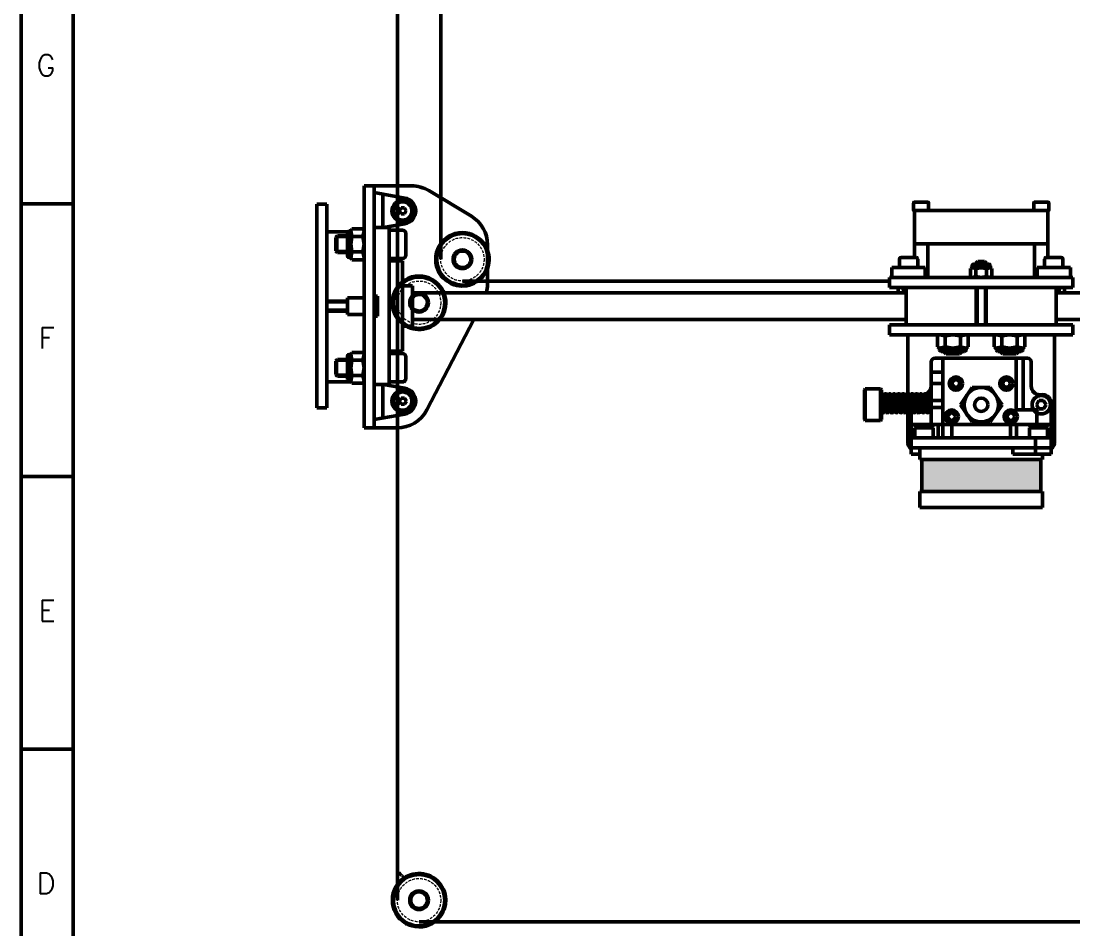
# Model space of a CAD drawing. Extents: x 23762 to 25598, y -7321 to -6014.
# Drawn here: x 23762 to 24267, y -6884 to -6449 of the extents above; entities that cross this region are included whole.
import ezdxf

# ---------------------------------------------------------------- set-up
doc = ezdxf.new("R2010")
doc.units = 0
doc.linetypes.add('DASHED', pattern=[19.05, 12.7, -6.35])
for name, color, linetype, lineweight in [('Cooler', 7, 'Continuous', 50), ('Extrusora', 4, 'Continuous', 50), ('Fixação e Transmissão', 5, 'Continuous', 50), ('Guias', 30, 'Continuous', 50), ('Linha tracejada', 254, 'DASHED', 15), ('Perfis e Cantoneiras', 2, 'Continuous', 50), ('Peças Usinadas', 120, 'Continuous', 50)]:
    doc.layers.add(name, color=color, linetype=linetype, lineweight=lineweight)
doc.layers.add('Cotas', color=90, linetype='Continuous')
doc.layers.add('Hachura', color=9, linetype='Continuous')
doc.styles.get("Standard").update_dxf_attribs({"font": 'romans.shx'})

msp = doc.modelspace()

# ---------------------------------------------------------------- hatches: boundary and pattern name
at = {"layer": 'Extrusora'}
h = msp.add_hatch(color=256, dxfattribs=at)
h.dxf.hatch_style = 1
h.paths.add_polyline_path([(24194.2, -6674.66), (24222.74, -6674.66), (24222.74, -6659.34), (24194.2, -6659.34), (24194.2, -6674.66)])
h = msp.add_hatch(color=256, dxfattribs=at)
h.dxf.hatch_style = 1
h.paths.add_polyline_path([(24222.74, -6674.66), (24251.28, -6674.66), (24251.28, -6659.34), (24222.74, -6659.34), (24222.74, -6674.66)])

# ---------------------------------------------------------------- linework, layer by layer
at = {"layer": 'Cooler'}
for p, q in [((24254.74, -6539.95), (24190.74, -6539.95)), ((24190.74, -6539.95), (24190.74, -6555.95)), ((24254.74, -6555.95), (24254.74, -6539.95)), ((24254.74, -6555.95), (24190.74, -6555.95))]:
    msp.add_line(p, q, dxfattribs=at)
at = {"layer": 'Extrusora'}
for p, q in [((24198.78, -6642.41), (24198.78, -6612.44)), ((24204.36, -6610.64), (24200.58, -6610.64)), ((24204.36, -6610.64), (24204.36, -6648.88)), ((24244.9, -6610.64), (24204.36, -6610.64)), ((24239.47, -6635.39), (24239.47, -6610.64)), ((24242.84, -6610.69), (24242.84, -6635.39)), ((24246.7, -6624.04), (24246.7, -6612.44)), ((24204.26, -6617.43), (24198.78, -6617.43)), ((24204.33, -6622.82), (24198.78, -6622.82)), ((24167.15, -6625.45), (24166.7, -6625.9)), ((24166.7, -6625.9), (24166.7, -6633.01)), ((24167.15, -6625.45), (24167.15, -6633.01)), ((24174.49, -6625.45), (24167.15, -6625.45)), ((24174.94, -6625.9), (24174.49, -6625.45)), ((24174.49, -6625.45), (24174.49, -6633.01)), ((24174.94, -6633.01), (24174.94, -6625.9)), ((24174.98, -6635.87), (24176, -6628.5)), ((24177.1, -6635.87), (24178.13, -6628.5)), ((24179.23, -6635.87), (24180.25, -6628.5)), ((24181.36, -6635.87), (24182.38, -6628.5)), ((24183.49, -6635.87), (24184.51, -6628.5)), ((24185.62, -6635.87), (24186.64, -6628.5)), ((24187.74, -6635.87), (24188.77, -6628.5)), ((24189.87, -6635.87), (24190.89, -6628.5)), ((24192, -6635.87), (24193.02, -6628.5)), ((24194.13, -6635.87), (24195.15, -6628.5)), ((24194.63, -6628.19), (24194.44, -6628.19)), ((24196.26, -6635.87), (24197.28, -6628.5)), ((24218.37, -6624.78), (24212.77, -6633.01)), ((24222.74, -6624.78), (24218.37, -6624.78)), ((24222.74, -6624.78), (24227.11, -6624.78)), ((24227.11, -6624.78), (24232.71, -6633.01)), ((24250.85, -6628.19), (24252.21, -6628.19)), ((24166.7, -6640.12), (24166.7, -6633.01)), ((24167.15, -6640.57), (24167.15, -6633.01)), ((24174.49, -6640.57), (24174.49, -6633.01)), ((24174.94, -6633.01), (24174.94, -6640.12)), ((24174.97, -6631.25), (24175.62, -6631.25)), ((24176.48, -6636.1), (24177.51, -6628.72)), ((24177.16, -6631.25), (24177.74, -6631.25)), ((24178.61, -6636.1), (24179.63, -6628.72)), ((24179.28, -6631.25), (24179.87, -6631.25)), ((24180.74, -6636.1), (24181.76, -6628.72)), ((24181.41, -6631.25), (24182, -6631.25)), ((24182.87, -6636.1), (24183.89, -6628.72)), ((24183.54, -6631.25), (24184.13, -6631.25)), ((24185, -6636.1), (24186.02, -6628.72)), ((24185.67, -6631.25), (24186.26, -6631.25)), ((24187.12, -6636.1), (24188.15, -6628.72)), ((24187.8, -6631.25), (24188.39, -6631.25)), ((24189.25, -6636.1), (24190.27, -6628.72)), ((24189.93, -6631.25), (24190.51, -6631.25)), ((24191.38, -6636.1), (24192.4, -6628.72)), ((24192.05, -6631.25), (24192.64, -6631.25)), ((24193.51, -6636.1), (24194.53, -6628.72)), ((24194.18, -6631.25), (24194.77, -6631.25)), ((24195.64, -6636.1), (24196.66, -6628.72)), ((24196.31, -6631.25), (24196.9, -6631.25)), ((24197.77, -6636.1), (24198.78, -6628.78)), ((24198.44, -6631.25), (24198.78, -6631.25)), ((24204.33, -6630.94), (24198.78, -6630.94)), ((24218.37, -6641.24), (24212.77, -6633.01)), ((24227.11, -6641.24), (24232.71, -6633.01)), ((24256.36, -6653.66), (24256.36, -6632.33)), ((24174.97, -6634.78), (24175.13, -6634.78)), ((24176.67, -6634.78), (24177.26, -6634.78)), ((24178.8, -6634.78), (24179.38, -6634.78)), ((24180.92, -6634.78), (24181.51, -6634.78)), ((24183.05, -6634.78), (24183.64, -6634.78)), ((24185.18, -6634.78), (24185.77, -6634.78)), ((24187.31, -6634.78), (24187.9, -6634.78)), ((24189.12, -6653.66), (24189.12, -6636.53)), ((24189.44, -6634.78), (24190.02, -6634.78)), ((24191.56, -6634.78), (24192.15, -6634.78)), ((24193.69, -6634.78), (24194.28, -6634.78)), ((24195.82, -6634.78), (24196.41, -6634.78)), ((24197.95, -6634.78), (24198.78, -6634.78)), ((24204.44, -6634.34), (24198.78, -6634.34)), ((24249.34, -6635.39), (24239.47, -6635.39)), ((24249.34, -6642.5), (24249.34, -6635.39)), ((24167.15, -6640.57), (24166.7, -6640.12)), ((24174.49, -6640.57), (24167.15, -6640.57)), ((24174.94, -6640.12), (24174.49, -6640.57)), ((24189.26, -6642.41), (24256.36, -6642.41)), ((24190.88, -6644.1), (24191.34, -6643.65)), ((24191.34, -6643.65), (24199.19, -6643.65)), ((24199.19, -6643.65), (24199.64, -6644.1)), ((24202.14, -6642.41), (24202.14, -6648.88)), ((24208.62, -6648.82), (24208.62, -6642.41)), ((24222.74, -6641.24), (24218.37, -6641.24)), ((24222.74, -6641.24), (24227.11, -6641.24)), ((24236.86, -6648.82), (24236.86, -6642.41)), ((24239.63, -6648.88), (24239.63, -6642.41)), ((24246.29, -6643.65), (24245.84, -6644.1)), ((24254.14, -6643.65), (24246.29, -6643.65)), ((24254.6, -6644.1), (24254.14, -6643.65)), ((24190.88, -6644.1), (24199.64, -6644.1)), ((24190.88, -6648.94), (24190.88, -6644.1)), ((24199.64, -6644.1), (24199.64, -6648.88)), ((24254.6, -6644.1), (24245.84, -6644.1)), ((24245.84, -6644.1), (24245.84, -6648.88)), ((24254.6, -6648.94), (24254.6, -6644.1)), ((24256.36, -6648.88), (24189.12, -6648.88)), ((24189.12, -6653.66), (24189.12, -6656.74)), ((24256.36, -6653.66), (24189.12, -6653.66)), ((24193.35, -6653.66), (24193.35, -6659.34)), ((24193.35, -6653.66), (24193.35, -6659.34)), ((24237.92, -6656.74), (24237.92, -6653.66)), ((24248.74, -6656.74), (24248.74, -6648.88)), ((24256.36, -6653.66), (24256.36, -6656.74)), ((24193.35, -6656.74), (24189.12, -6656.74)), ((24256.36, -6656.74), (24237.92, -6656.74)), ((24252.13, -6656.74), (24252.13, -6659.34)), ((24252.13, -6656.74), (24252.13, -6659.34)), ((24252.13, -6659.34), (24193.35, -6659.34)), ((24252.13, -6659.34), (24193.35, -6659.34)), ((24194.2, -6674.66), (24194.2, -6659.34)), ((24194.2, -6674.66), (24194.2, -6659.34)), ((24251.28, -6674.66), (24251.28, -6659.34)), ((24193.35, -6674.66), (24193.35, -6682.35)), ((24252.13, -6674.66), (24193.35, -6674.66)), ((24252.13, -6674.66), (24252.13, -6682.35)), ((24252.13, -6682.35), (24193.35, -6682.35))]:
    msp.add_line(p, q, dxfattribs=at)
for centre, radius in [((24210.63, -6622.86), 3.21), ((24210.63, -6622.86), 1.77), ((24234.85, -6622.86), 3.21), ((24234.85, -6622.86), 1.77), ((24222.74, -6633.01), 8.23), ((24222.74, -6633.01), 3.2), ((24208.58, -6638.72), 3.21), ((24208.58, -6638.72), 1.77), ((24236.9, -6638.72), 3.21), ((24236.9, -6638.72), 1.77)]:
    msp.add_circle(centre, radius, dxfattribs=at)
for centre, radius, start, end in [((24200.58, -6612.44), 1.8, 90, 180), ((24244.9, -6612.44), 1.8, 0, 90), ((24176.77, -6628.5), 0.771, 343.0912, 180.0597), ((24178.9, -6628.5), 0.771, 343.0912, 180.0597), ((24181.02, -6628.5), 0.771, 343.0912, 180.0597), ((24183.15, -6628.5), 0.771, 343.0912, 180.0597), ((24185.28, -6628.5), 0.771, 343.0912, 180.0597), ((24187.41, -6628.5), 0.771, 343.0912, 180.0597), ((24189.54, -6628.5), 0.771, 343.0912, 180.0597), ((24191.67, -6628.5), 0.771, 343.0912, 180.0597), ((24193.27, -6632.33), 4.15, 90, 102.0256), ((24193.79, -6628.5), 0.771, 343.0912, 180.0597), ((24194.63, -6624.04), 4.15, 270, 278.3978), ((24195.92, -6628.5), 0.771, 343.0912, 180.0597), ((24194.63, -6624.04), 4.15, 293.8842, 360), ((24198.05, -6628.5), 0.771, 18.8663, 180.0597), ((24250.85, -6624.04), 4.15, 180, 270), ((24252.21, -6632.33), 4.15, 0, 90), ((24193.27, -6632.33), 4.15, 126.0546, 138.6694), ((24193.94, -6633.01), 2.92, 113.7323, 128.5099), ((24193.94, -6633.01), 2.92, 70.6552, 82.184), ((24175.71, -6636.1), 0.771, 162.9117, 359.6783), ((24177.84, -6636.1), 0.771, 162.9117, 359.6783), ((24179.97, -6636.1), 0.771, 162.9117, 359.6783), ((24182.1, -6636.1), 0.771, 162.9117, 359.6783), ((24184.23, -6636.1), 0.771, 162.9117, 359.6783), ((24186.35, -6636.1), 0.771, 162.9117, 359.6783), ((24188.48, -6636.1), 0.771, 162.9117, 359.6783), ((24190.61, -6636.1), 0.771, 162.9117, 359.6783), ((24193.94, -6633.01), 2.92, 217.2958, 230.5024), ((24192.74, -6636.1), 0.771, 162.9117, 359.6783), ((24193.94, -6633.01), 2.92, 262.0554, 273.4429), ((24194.87, -6636.1), 0.771, 162.9117, 359.6783), ((24193.94, -6633.01), 2.92, 308.3237, 322.7042), ((24196.99, -6636.1), 0.771, 162.9117, 359.6783)]:
    msp.add_arc(centre, radius, start, end, dxfattribs=at)
at = {"layer": 'Fixação e Transmissão'}
for p, q in [((23944.52, -6538.62), (23943.67, -6540.09)), ((23944.52, -6541.55), (23943.67, -6540.09)), ((23946.21, -6538.62), (23947.05, -6540.09)), ((23946.21, -6541.55), (23947.05, -6540.09)), ((23914, -6552.09), (23913.2, -6552.89)), ((23913.2, -6552.89), (23913.2, -6559.29)), ((23918.8, -6552.09), (23914, -6552.09)), ((23918.8, -6550.49), (23918.8, -6561.69)), ((23920.4, -6549.69), (23919.6, -6549.69)), ((23920.4, -6549.69), (23920.97, -6548.7)), ((23920.4, -6549.69), (23920.4, -6562.49)), ((23920.4, -6549.69), (23920.97, -6552.4)), ((23920.97, -6552.4), (23920.4, -6556.09)), ((23926.23, -6548.7), (23920.97, -6548.7)), ((23926.23, -6552.4), (23920.97, -6552.4)), ((23926.8, -6549.69), (23926.23, -6548.7)), ((23926.8, -6549.69), (23926.23, -6552.4)), ((23926.23, -6552.4), (23926.8, -6556.09)), ((23926.8, -6549.69), (23926.8, -6562.49)), ((23931.6, -6623.29), (23931.6, -6548.09)), ((23938.8, -6548.09), (23931.6, -6548.09)), ((23938.8, -6623.29), (23938.8, -6548.09)), ((23945.2, -6549.29), (23938.8, -6549.29)), ((23946.8, -6561.29), (23946.8, -6550.89)), ((23920.97, -6559.79), (23920.4, -6556.09)), ((23926.23, -6559.79), (23926.8, -6556.09)), ((24190.74, -6555.95), (24190.74, -6562.35)), ((24190.74, -6555.95), (24197.14, -6555.95)), ((24197.14, -6555.95), (24197.14, -6571.95)), ((24248.34, -6555.95), (24248.34, -6571.95)), ((24254.74, -6555.95), (24248.34, -6555.95)), ((24254.74, -6555.95), (24254.74, -6562.35)), ((23914, -6560.09), (23913.2, -6559.29)), ((23918.8, -6560.09), (23914, -6560.09)), ((23920.4, -6562.49), (23919.6, -6562.49)), ((23920.4, -6562.49), (23920.97, -6559.79)), ((23920.4, -6562.49), (23920.97, -6563.48)), ((23926.23, -6559.79), (23920.97, -6559.79)), ((23926.8, -6562.49), (23926.23, -6559.79)), ((23926.8, -6562.49), (23926.23, -6563.48)), ((23938.8, -6562.89), (23945.2, -6562.89)), ((24184.34, -6562.35), (24191.54, -6562.35)), ((24261.14, -6562.35), (24253.94, -6562.35)), ((23926.23, -6563.48), (23920.97, -6563.48)), ((23945.2, -6564.09), (23938.8, -6564.09)), ((23945.2, -6607.29), (23945.2, -6564.09)), ((24183.54, -6567.15), (24192.34, -6567.15)), ((24218.34, -6567.31), (24217.66, -6567.7)), ((24217.66, -6571.55), (24217.66, -6567.7)), ((24218.34, -6567.31), (24218.34, -6566.35)), ((24218.34, -6567.31), (24227.14, -6567.31)), ((24218.34, -6567.31), (24220.2, -6567.7)), ((24219.14, -6565.55), (24226.34, -6565.55)), ((24220.2, -6567.7), (24222.74, -6567.31)), ((24220.2, -6571.55), (24220.2, -6567.7)), ((24221.14, -6564.4), (24220.34, -6565.2)), ((24220.34, -6565.2), (24220.34, -6565.55)), ((24224.34, -6564.4), (24221.14, -6564.4)), ((24225.28, -6567.7), (24222.74, -6567.31)), ((24224.34, -6564.4), (24225.14, -6565.2)), ((24225.14, -6565.2), (24225.14, -6565.55)), ((24227.14, -6567.31), (24225.28, -6567.7)), ((24225.28, -6571.55), (24225.28, -6567.7)), ((24227.14, -6567.31), (24227.14, -6566.35)), ((24227.14, -6567.31), (24227.82, -6567.7)), ((24227.82, -6571.55), (24227.82, -6567.7)), ((24261.94, -6567.15), (24253.14, -6567.15)), ((24218.34, -6571.95), (24217.66, -6571.55)), ((24218.34, -6571.95), (24220.2, -6571.55)), ((24218.34, -6571.95), (24227.14, -6571.95)), ((24220.2, -6571.55), (24222.74, -6571.95)), ((24225.28, -6571.55), (24222.74, -6571.95)), ((24227.14, -6571.95), (24225.28, -6571.55)), ((24227.14, -6571.95), (24227.82, -6571.55)), ((23950, -6576.09), (23945.2, -6576.09)), ((23950, -6595.29), (23950, -6576.09)), ((24183.54, -6576.75), (24182.86, -6577.14)), ((24182.86, -6577.14), (24182.86, -6579.29)), ((24186.74, -6576.93), (24183.54, -6576.75)), ((24183.54, -6576.75), (24185.4, -6577.14)), ((24185.4, -6577.14), (24186.74, -6576.93)), ((24185.4, -6577.14), (24185.4, -6579.29)), ((24220.34, -6576.75), (24220.34, -6594.64)), ((24225.14, -6576.75), (24225.14, -6594.64)), ((24258.74, -6576.93), (24261.94, -6576.75)), ((24260.08, -6577.14), (24258.74, -6576.93)), ((24261.94, -6576.75), (24260.08, -6577.14)), ((24260.08, -6577.14), (24260.08, -6579.29)), ((24261.94, -6576.75), (24262.62, -6577.14)), ((24262.62, -6577.14), (24262.62, -6579.29)), ((23918.8, -6581.69), (23926.8, -6581.69)), ((23918.8, -6581.69), (23918.8, -6589.69)), ((23931.6, -6580.89), (23933.2, -6580.89)), ((23933.2, -6580.89), (23933.2, -6590.49)), ((23918.8, -6583.29), (23908.92, -6583.29)), ((23918.8, -6588.09), (23908.92, -6588.09)), ((23918.8, -6589.69), (23926.8, -6589.69)), ((23931.6, -6590.49), (23933.2, -6590.49)), ((23950, -6595.29), (23945.2, -6595.29)), ((24202.74, -6599.44), (24201.75, -6600.01)), ((24201.75, -6600.01), (24201.75, -6605.26)), ((24215.54, -6599.44), (24202.74, -6599.44)), ((24202.74, -6599.44), (24205.45, -6600.01)), ((24205.45, -6600.01), (24209.14, -6599.44)), ((24205.45, -6600.01), (24205.45, -6605.26)), ((24212.84, -6600.01), (24209.14, -6599.44)), ((24215.54, -6599.44), (24212.84, -6600.01)), ((24212.84, -6600.01), (24212.84, -6605.26)), ((24215.54, -6599.44), (24216.53, -6600.01)), ((24216.53, -6600.01), (24216.53, -6605.26)), ((24229.94, -6599.44), (24228.95, -6600.01)), ((24228.95, -6600.01), (24228.95, -6605.26)), ((24229.94, -6599.44), (24242.74, -6599.44)), ((24229.94, -6599.44), (24232.65, -6600.01)), ((24232.65, -6600.01), (24236.34, -6599.44)), ((24232.65, -6600.01), (24232.65, -6605.26)), ((24240.04, -6600.01), (24236.34, -6599.44)), ((24242.74, -6599.44), (24240.04, -6600.01)), ((24240.04, -6600.01), (24240.04, -6605.26)), ((24242.74, -6599.44), (24243.73, -6600.01)), ((24243.73, -6600.01), (24243.73, -6605.26)), ((23920.4, -6608.89), (23920.97, -6607.9)), ((23926.23, -6607.9), (23920.97, -6607.9)), ((23926.8, -6608.89), (23926.23, -6607.9)), ((23945.2, -6607.29), (23938.8, -6607.29)), ((24202.74, -6605.84), (24201.75, -6605.26)), ((24202.74, -6605.84), (24205.45, -6605.26)), ((24215.54, -6605.84), (24202.74, -6605.84)), ((24202.74, -6605.84), (24202.74, -6606.64)), ((24214.74, -6607.44), (24203.54, -6607.44)), ((24205.14, -6607.44), (24205.14, -6607.76)), ((24205.14, -6607.76), (24205.94, -6608.56)), ((24205.45, -6605.26), (24209.14, -6605.84)), ((24212.84, -6605.26), (24209.14, -6605.84)), ((24213.14, -6607.76), (24212.34, -6608.56)), ((24215.54, -6605.84), (24212.84, -6605.26)), ((24213.14, -6607.44), (24213.14, -6607.76)), ((24215.54, -6605.84), (24216.53, -6605.26)), ((24215.54, -6605.84), (24215.54, -6606.64)), ((24229.94, -6605.84), (24228.95, -6605.26)), ((24229.94, -6605.84), (24232.65, -6605.26)), ((24229.94, -6605.84), (24242.74, -6605.84)), ((24229.94, -6605.84), (24229.94, -6606.64)), ((24230.74, -6607.44), (24241.94, -6607.44)), ((24232.34, -6607.44), (24232.34, -6607.76)), ((24232.34, -6607.76), (24233.14, -6608.56)), ((24232.65, -6605.26), (24236.34, -6605.84)), ((24240.04, -6605.26), (24236.34, -6605.84)), ((24240.34, -6607.76), (24239.54, -6608.56)), ((24242.74, -6605.84), (24240.04, -6605.26)), ((24240.34, -6607.44), (24240.34, -6607.76)), ((24242.74, -6605.84), (24243.73, -6605.26)), ((24242.74, -6605.84), (24242.74, -6606.64)), ((23914, -6611.29), (23913.2, -6612.09)), ((23913.2, -6618.49), (23913.2, -6612.09)), ((23918.8, -6611.29), (23914, -6611.29)), ((23918.8, -6620.89), (23918.8, -6609.69)), ((23920.4, -6608.89), (23919.6, -6608.89)), ((23920.4, -6621.69), (23920.4, -6608.89)), ((23920.4, -6608.89), (23920.97, -6611.6)), ((23920.97, -6611.6), (23920.4, -6615.29)), ((23926.23, -6611.6), (23920.97, -6611.6)), ((23926.8, -6608.89), (23926.23, -6611.6)), ((23926.23, -6611.6), (23926.8, -6615.29)), ((23926.8, -6621.69), (23926.8, -6608.89)), ((23938.8, -6608.49), (23945.2, -6608.49)), ((23946.8, -6610.09), (23946.8, -6620.49)), ((24212.34, -6608.56), (24205.94, -6608.56)), ((24233.14, -6608.56), (24239.54, -6608.56)), ((23914, -6619.29), (23913.2, -6618.49)), ((23920.97, -6618.99), (23920.4, -6615.29)), ((23926.23, -6618.99), (23926.8, -6615.29)), ((23918.8, -6619.29), (23914, -6619.29)), ((23920.4, -6621.69), (23919.6, -6621.69)), ((23920.4, -6621.69), (23920.97, -6618.99)), ((23920.4, -6621.69), (23920.97, -6622.68)), ((23926.23, -6618.99), (23920.97, -6618.99)), ((23926.23, -6622.68), (23920.97, -6622.68)), ((23926.8, -6621.69), (23926.23, -6618.99)), ((23926.8, -6621.69), (23926.23, -6622.68)), ((23938.8, -6623.29), (23931.6, -6623.29)), ((23945.2, -6622.09), (23938.8, -6622.09)), ((23942.82, -6626.89), (23942.82, -6626.89)), ((23944.52, -6629.83), (23943.67, -6631.29)), ((23944.52, -6632.76), (23943.67, -6631.29)), ((23946.21, -6629.83), (23947.06, -6631.29)), ((23946.21, -6632.76), (23947.06, -6631.29)), ((24250.39, -6631.01), (24249.23, -6633.01)), ((24250.39, -6635.01), (24249.23, -6633.01)), ((24252.69, -6631.01), (24253.85, -6633.01)), ((24252.69, -6635.01), (24253.85, -6633.01))]:
    msp.add_line(p, q, dxfattribs=at)
at = {"layer": 'Fixação e Transmissão', "ltscale": 0.1}
for p, q in [((23944.52, -6538.62), (23946.21, -6538.62)), ((23944.52, -6541.55), (23946.21, -6541.55)), ((24183.54, -6567.15), (24183.54, -6563.15)), ((24192.34, -6567.15), (24192.34, -6563.15)), ((24253.14, -6567.15), (24253.14, -6563.15)), ((24261.94, -6567.15), (24261.94, -6563.15)), ((23944.52, -6629.83), (23946.21, -6629.83)), ((23944.52, -6632.76), (23946.21, -6632.76)), ((24252.69, -6631.01), (24250.39, -6631.01)), ((24252.69, -6635.01), (24250.39, -6635.01))]:
    msp.add_line(p, q, dxfattribs=at)
at = {"layer": 'Fixação e Transmissão', "flags": 128}
for points in [[(24197.54, -6539.95), (24197.54, -6536.35, 0.414214), (24197.14, -6535.95), (24190.74, -6535.95, 0.414214), (24190.34, -6536.35), (24190.34, -6539.95)], [(24247.94, -6539.95), (24247.94, -6536.35, -0.414214), (24248.34, -6535.95), (24254.74, -6535.95, -0.414214), (24255.14, -6536.35), (24255.14, -6539.95)]]:
    msp.add_lwpolyline(points, format="xyb", close=True, dxfattribs=at)
at = {"layer": 'Fixação e Transmissão'}
for centre, radius in [((23945.36, -6540.09), 4.4), ((23973.94, -6563.3), 12.32), ((23973.94, -6563.3), 4.48), ((23953.15, -6584.1), 12.32), ((23953.15, -6584.1), 4.48), ((23945.36, -6631.29), 4.4), ((24251.54, -6633.01), 4.4), ((23953.14, -6870.51), 12.32), ((23953.14, -6870.51), 4.48)]:
    msp.add_circle(centre, radius, dxfattribs=at)
for centre, radius, start, end in [((23919.6, -6550.49), 0.8, 90, 180), ((23945.2, -6550.89), 1.6, 360, 90), ((23973.94, -6563.3), 12.8, 37.8012, 217.8013), ((23973.94, -6563.3), 12.8, 217.8013, 37.8012), ((23919.6, -6561.69), 0.8, 180, 270), ((23945.2, -6561.29), 1.6, 270, 360), ((23973.94, -6563.3), 4, 37.8012, 217.8013), ((23973.94, -6563.3), 4, 217.8013, 37.8012), ((24184.34, -6563.15), 0.8, 90, 180), ((24191.54, -6563.15), 0.8, 360, 90), ((24253.94, -6563.15), 0.8, 90, 180), ((24261.14, -6563.15), 0.8, 0, 90), ((24219.14, -6566.35), 0.8, 90, 180), ((24226.34, -6566.35), 0.8, 0, 90), ((23953.15, -6584.1), 12.8, 37.8012, 217.8013), ((23953.15, -6584.1), 12.8, 217.8013, 37.8012), ((23953.15, -6584.1), 4, 37.8012, 217.8013), ((23953.15, -6584.1), 4, 217.8013, 37.8012), ((24203.54, -6606.64), 0.8, 180, 270), ((24214.74, -6606.64), 0.8, 270, 360), ((24230.74, -6606.64), 0.8, 180, 270), ((24241.94, -6606.64), 0.8, 270, 360), ((23919.6, -6609.69), 0.8, 90, 180), ((23945.2, -6610.09), 1.6, 0, 90), ((23919.6, -6620.89), 0.8, 180, 270), ((23945.2, -6620.49), 1.6, 270, 360), ((23953.14, -6870.51), 12.8, 322.2001, 142.2), ((23953.14, -6870.51), 12.8, 142.2, 322.2001), ((23953.14, -6870.51), 4, 142.2, 322.2001), ((23953.14, -6870.51), 4, 322.2001, 142.2)]:
    msp.add_arc(centre, radius, start, end, dxfattribs=at)
for points, degree in [([(23966.78, -6552.7), (23966.82, -6552.67)], 1), ([(23967.1, -6552.49), (23967, -6552.55), (23966.9, -6552.62)], 2), ([(23967.51, -6552.24), (23967.89, -6552.02), (23968.14, -6551.9), (23968.17, -6551.88)], 3), ([(23968.17, -6551.88), (23968.17, -6551.88), (23968.05, -6551.94)], 2), ([(23968.17, -6551.88), (23968.17, -6551.88)], 1), ([(23964.32, -6554.87), (23964.32, -6554.87), (23964.48, -6554.68), (23964.78, -6554.37)], 3), ([(23964.45, -6554.72), (23964.32, -6554.87), (23964.32, -6554.87)], 2), ([(23964.83, -6554.32), (23964.67, -6554.49), (23964.55, -6554.61)], 2), ([(23965.15, -6554.01), (23965.24, -6553.92), (23965.35, -6553.82)], 2), ([(23965.42, -6553.76), (23965.37, -6553.81)], 1), ([(23966.06, -6553.22), (23966.15, -6553.15)], 1), ([(23966.14, -6553.16), (23966.12, -6553.18)], 1), ([(23986.06, -6559.18), (23986.06, -6559.19), (23986.12, -6559.35)], 2), ([(23986.08, -6559.22), (23986.06, -6559.18), (23986.06, -6559.18)], 2), ([(23986.13, -6559.37), (23986.1, -6559.28), (23986.08, -6559.23)], 2), ([(23986.19, -6559.57), (23986.21, -6559.65), (23986.24, -6559.75)], 2), ([(23986.28, -6559.89), (23986.24, -6559.73), (23986.2, -6559.6)], 2), ([(23986.27, -6559.85), (23986.32, -6560.01), (23986.36, -6560.21)], 2), ([(23986.47, -6560.66), (23986.42, -6560.44), (23986.38, -6560.25)], 2), ([(23986.46, -6560.62), (23986.51, -6560.84), (23986.55, -6561.08)], 2), ([(23986.63, -6561.59), (23986.6, -6561.36), (23986.56, -6561.13)], 2), ([(23986.62, -6561.54), (23986.66, -6561.77), (23986.68, -6562.01)], 2), ([(23986.72, -6562.48), (23986.73, -6562.7), (23986.74, -6562.9)], 2), ([(23986.74, -6563.33), (23986.75, -6563.01), (23986.73, -6562.59)], 2), ([(23986.74, -6563.82), (23986.73, -6564.02), (23986.73, -6564.02)], 2), ([(23986.73, -6564.02), (23986.73, -6564.01), (23986.73, -6563.85)], 2), ([(23986.74, -6563.28), (23986.75, -6563.44), (23986.74, -6563.58)], 2), ([(23943.52, -6575.67), (23943.52, -6575.67), (23943.68, -6575.48), (23943.98, -6575.17)], 3), ([(23943.66, -6575.52), (23943.52, -6575.67), (23943.52, -6575.67)], 2), ([(23944.03, -6575.12), (23943.87, -6575.29), (23943.75, -6575.41)], 2), ([(23944.35, -6574.81), (23944.44, -6574.72), (23944.55, -6574.62)], 2), ([(23944.62, -6574.56), (23944.57, -6574.61)], 1), ([(23969.64, -6575.36), (23969.57, -6575.33)], 1), ([(23970.01, -6575.48), (23969.89, -6575.44)], 1), ([(23970.77, -6575.7), (23970.61, -6575.66), (23970.42, -6575.61)], 2), ([(23971.46, -6575.86), (23971.46, -6575.86), (23971.28, -6575.82)], 2), ([(23965.26, -6579.98), (23965.27, -6579.99), (23965.32, -6580.15)], 2), ([(23965.28, -6580.02), (23965.26, -6579.98), (23965.26, -6579.98)], 2), ([(23965.33, -6580.17), (23965.3, -6580.08), (23965.28, -6580.03)], 2), ([(23965.39, -6580.37), (23965.41, -6580.45), (23965.44, -6580.55)], 2), ([(23965.48, -6580.69), (23965.44, -6580.53), (23965.4, -6580.4)], 2), ([(23965.47, -6580.65), (23965.52, -6580.81), (23965.56, -6581.01)], 2), ([(23965.67, -6581.46), (23965.62, -6581.24), (23965.58, -6581.05)], 2), ([(23965.66, -6581.42), (23965.71, -6581.64), (23965.75, -6581.88)], 2), ([(23965.83, -6582.39), (23965.8, -6582.16), (23965.76, -6581.93)], 2), ([(23965.82, -6582.34), (23965.86, -6582.57), (23965.88, -6582.81)], 2), ([(23965.92, -6583.28), (23965.93, -6583.5), (23965.94, -6583.7)], 2), ([(23965.95, -6584.13), (23965.95, -6583.81), (23965.93, -6583.39)], 2), ([(23965.94, -6584.62), (23965.93, -6584.82), (23965.93, -6584.82)], 2), ([(23965.93, -6584.82), (23965.93, -6584.81), (23965.93, -6584.65)], 2), ([(23965.95, -6584.08), (23965.95, -6584.24), (23965.94, -6584.38)], 2), ([(23946.17, -6594.83), (23946.14, -6594.82), (23946.14, -6594.82)], 2), ([(23946.31, -6594.92), (23946.22, -6594.87), (23946.18, -6594.84)], 2), ([(23946.79, -6595.21), (23946.63, -6595.12), (23946.51, -6595.05)], 2), ([(23947.48, -6595.58), (23947.24, -6595.46), (23947.04, -6595.35)], 2), ([(23948.33, -6595.97), (23948.12, -6595.88), (23947.9, -6595.78)], 2), ([(23948.84, -6596.16), (23948.77, -6596.13)], 1), ([(23949.21, -6596.28), (23949.09, -6596.24)], 1), ([(23949.97, -6596.5), (23949.81, -6596.46), (23949.62, -6596.41)], 2), ([(23950.66, -6596.66), (23950.66, -6596.66), (23950.48, -6596.62)], 2), ([(23943.51, -6857.34), (23943.51, -6857.34), (23943.68, -6857.53), (23943.98, -6857.84)], 3), ([(23944.03, -6857.89), (23943.87, -6857.72), (23943.75, -6857.6)], 2), ([(23944.35, -6858.2), (23944.44, -6858.29), (23944.55, -6858.39)], 2), ([(23944.62, -6858.45), (23944.56, -6858.41)], 1), ([(23945.26, -6858.99), (23945.35, -6859.06)], 1), ([(23945.34, -6859.05), (23945.31, -6859.03)], 1), ([(23946.16, -6859.78), (23946.14, -6859.79), (23946.14, -6859.79)], 2), ([(23946.3, -6859.69), (23946.22, -6859.74), (23946.18, -6859.77)], 2), ([(23946.78, -6859.4), (23946.63, -6859.49), (23946.51, -6859.56)], 2), ([(23947.47, -6859.03), (23947.24, -6859.15), (23947.04, -6859.26)], 2), ([(23948.33, -6858.64), (23948.11, -6858.73), (23947.9, -6858.83)], 2), ([(23948.84, -6858.45), (23948.77, -6858.48)], 1), ([(23949.21, -6858.33), (23949.09, -6858.37)], 1), ([(23949.97, -6858.11), (23949.81, -6858.15), (23949.62, -6858.2)], 2), ([(23950.66, -6857.95), (23950.65, -6857.95), (23950.48, -6857.99)], 2), ([(23965.93, -6869.99), (23965.93, -6869.79), (23965.92, -6869.79)], 2), ([(23965.92, -6869.79), (23965.93, -6869.8), (23965.93, -6869.96)], 2), ([(23965.94, -6870.48), (23965.95, -6870.8), (23965.92, -6871.22)], 2), ([(23965.94, -6870.53), (23965.95, -6870.37), (23965.94, -6870.23)], 2), ([(23965.26, -6874.63), (23965.26, -6874.62), (23965.32, -6874.46)], 2), ([(23965.27, -6874.59), (23965.26, -6874.63), (23965.26, -6874.63)], 2), ([(23965.32, -6874.44), (23965.3, -6874.53), (23965.28, -6874.58)], 2), ([(23965.48, -6873.92), (23965.43, -6874.08), (23965.39, -6874.21)], 2), ([(23965.39, -6874.24), (23965.41, -6874.16), (23965.44, -6874.06)], 2), ([(23965.47, -6873.96), (23965.51, -6873.8), (23965.56, -6873.6)], 2), ([(23965.67, -6873.15), (23965.62, -6873.37), (23965.57, -6873.56)], 2), ([(23965.66, -6873.19), (23965.71, -6872.97), (23965.75, -6872.73)], 2), ([(23965.83, -6872.22), (23965.8, -6872.45), (23965.76, -6872.68)], 2), ([(23965.82, -6872.27), (23965.86, -6872.04), (23965.88, -6871.8)], 2), ([(23965.92, -6871.33), (23965.93, -6871.11), (23965.94, -6870.91)], 2), ([(23943.51, -6878.94), (23943.51, -6878.94), (23943.68, -6879.13), (23943.98, -6879.44)], 3), ([(23943.65, -6879.09), (23943.51, -6878.94), (23943.51, -6878.94)], 2), ([(23944.03, -6879.49), (23943.87, -6879.32), (23943.75, -6879.2)], 2), ([(23944.35, -6879.8), (23944.44, -6879.89), (23944.55, -6879.99)], 2), ([(23944.62, -6880.05), (23944.56, -6880.01)], 1), ([(23945.26, -6880.59), (23945.35, -6880.66)], 1), ([(23945.34, -6880.65), (23945.31, -6880.63)], 1), ([(23945.98, -6881.11), (23946.02, -6881.14)], 1), ([(23946.3, -6881.32), (23946.2, -6881.26), (23946.1, -6881.19)], 2), ([(23946.71, -6881.57), (23947.09, -6881.79), (23947.34, -6881.91), (23947.37, -6881.93)], 3), ([(23947.37, -6881.93), (23947.37, -6881.93), (23947.25, -6881.87)], 2), ([(23947.37, -6881.93), (23947.37, -6881.93)], 1)]:
    msp.add_open_spline(points, degree=degree, dxfattribs=at)
at = {"layer": 'Guias'}
for p, q in [((23908.92, -6550.11), (23917.86, -6550.11)), ((23918.9, -6550.11), (23917.86, -6550.11)), ((24186.74, -6576.75), (24186.74, -6585.69)), ((24258.74, -6576.75), (24258.74, -6585.69)), ((24186.74, -6594.64), (24186.74, -6585.69)), ((24258.74, -6594.64), (24258.74, -6585.69)), ((23920.64, -6622.11), (23908.92, -6622.11)), ((23926.8, -6622.11), (23926.56, -6622.11))]:
    msp.add_line(p, q, dxfattribs=at)
at = {"layer": 'Hachura'}
for p, q in [((23914, -6552.09), (23914, -6560.09)), ((23918.8, -6552.89), (23914, -6552.89)), ((23918.8, -6559.29), (23913.2, -6559.29)), ((24221.14, -6576.75), (24221.14, -6594.64)), ((24224.34, -6576.75), (24224.34, -6594.64)), ((23918.8, -6584.09), (23908.92, -6584.09)), ((23918.8, -6587.29), (23908.92, -6587.29)), ((24213.14, -6607.76), (24205.14, -6607.76)), ((24205.94, -6607.44), (24205.94, -6608.56)), ((24212.34, -6607.44), (24212.34, -6608.56)), ((24232.34, -6607.76), (24240.34, -6607.76)), ((24233.14, -6607.44), (24233.14, -6608.56)), ((24239.54, -6607.44), (24239.54, -6608.56)), ((23918.8, -6612.09), (23913.2, -6612.09)), ((23914, -6619.29), (23914, -6611.29)), ((23918.8, -6618.49), (23914, -6618.49))]:
    msp.add_line(p, q, dxfattribs=at)
at = {"layer": 'Linha tracejada'}
for p, q in [((24220.34, -6565.2), (24225.14, -6565.2)), ((24221.14, -6564.4), (24221.14, -6565.55)), ((24224.34, -6564.4), (24224.34, -6565.55))]:
    msp.add_line(p, q, dxfattribs=at)
at = {"layer": 'Linha tracejada', "ltscale": 0.1}
for centre in [(23973.94, -6563.3), (23953.15, -6584.1), (23953.14, -6870.51)]:
    msp.add_circle(centre, 10.4, dxfattribs=at)
at = {"layer": 'Perfis e Cantoneiras'}
for p, q in [((23931.6, -6531.29), (23946.28, -6533.91)), ((23935.8, -6548.09), (23935.8, -6532.04)), ((23936.05, -6548.09), (23946.28, -6546.26)), ((23935.8, -6623.29), (23935.81, -6639.34)), ((23936.05, -6623.29), (23946.28, -6625.12)), ((23931.6, -6640.1), (23946.28, -6637.47))]:
    msp.add_line(p, q, dxfattribs=at)
for centre in [(23945.36, -6540.09), (23945.36, -6631.29)]:
    msp.add_circle(centre, 5.21, dxfattribs=at)
for centre in [(23945.36, -6540.09), (23945.36, -6631.29)]:
    msp.add_arc(centre, 6.24, 278.4508, 81.5519, dxfattribs=at)
at = {"layer": 'Peças Usinadas', "color": 50}
for p, q in [((23942.74, -6251.87), (23942.74, -6870.51)), ((23963.54, -6563.3), (23963.54, -6251.87)), ((23973.95, -6573.7), (24178.74, -6573.7)), ((24492.34, -6880.91), (23953.14, -6880.91))]:
    msp.add_line(p, q, dxfattribs=at)
at = {"layer": 'Peças Usinadas'}
for p, q in [((23926.8, -6644.11), (23926.8, -6528.11)), ((23931.6, -6548.09), (23931.6, -6528.07)), ((23931.6, -6528.11), (23949.57, -6528.11)), ((23957.8, -6530.39), (23978.23, -6542.64)), ((23787.28, -6536.72), (23762.28, -6536.72)), ((23904.12, -6634.49), (23904.12, -6536.89)), ((23908.92, -6634.49), (23908.92, -6536.89)), ((23986, -6575.4), (23986, -6556.36)), ((24195.94, -6567.15), (24179.94, -6567.15)), ((24179.94, -6571.95), (24179.94, -6567.15)), ((24195.94, -6571.95), (24195.94, -6567.15)), ((24249.54, -6567.15), (24265.54, -6567.15)), ((24249.54, -6571.95), (24249.54, -6567.15)), ((24265.54, -6571.95), (24265.54, -6567.15)), ((24266.74, -6571.95), (24178.74, -6571.95)), ((24266.74, -6576.75), (24178.74, -6576.75)), ((23979.37, -6592.09), (23956.88, -6635.47)), ((24266.74, -6594.64), (24178.74, -6594.64)), ((24266.74, -6599.44), (24178.74, -6599.44)), ((24187.52, -6599.44), (24187.52, -6627.73)), ((24257.96, -6599.44), (24257.96, -6650.64)), ((23931.6, -6644.11), (23931.6, -6623.29)), ((24187.52, -6634.78), (24187.52, -6650.64)), ((23931.6, -6644.11), (23942.68, -6644.11)), ((23787.28, -6667.44), (23762.28, -6667.44)), ((23787.28, -6798.15), (23762.28, -6798.15))]:
    msp.add_line(p, q, dxfattribs=at)
at = {"layer": 'Peças Usinadas', "ltscale": 0.1}
for p, q in [((23931.6, -6528.11), (23926.8, -6528.11)), ((23908.92, -6536.89), (23904.12, -6536.89)), ((24178.74, -6576.75), (24178.74, -6571.95)), ((24266.74, -6576.75), (24266.74, -6571.95)), ((24178.74, -6599.44), (24178.74, -6594.64)), ((24266.74, -6599.44), (24266.74, -6594.64)), ((23908.92, -6634.49), (23904.12, -6634.49)), ((23931.6, -6644.11), (23926.8, -6644.11))]:
    msp.add_line(p, q, dxfattribs=at)
at = {"layer": 'Peças Usinadas', "color": 7, "ltscale": 0.25}
for p, q in [((24186.74, -6579.29), (23950, -6579.29)), ((24258.74, -6579.29), (24495.48, -6579.29)), ((24186.74, -6592.09), (23950, -6592.09)), ((24258.74, -6592.09), (24495.48, -6592.09))]:
    msp.add_line(p, q, dxfattribs=at)
at = {"layer": 'Peças Usinadas', "flags": 128}
for points in [[(23762.28, -7321.01), (25598.01, -7321.01), (25598.01, -6013.86), (23762.28, -6013.86)], [(23787.28, -7296.01), (25573.01, -7296.01), (25573.01, -6038.86), (23787.28, -6038.86)]]:
    msp.add_lwpolyline(points, close=True, dxfattribs=at)
at = {"layer": 'Peças Usinadas'}
for centre, radius, start, end in [((23949.57, -6544.11), 16, 59.0376, 90.0013), ((23970, -6556.36), 16, 0.0013, 59.0376), ((23970, -6575.4), 16, 345.9408, 0.0013), ((23942.68, -6628.11), 16, 270.0013, 332.5938), ((24192.32, -6650.64), 4.8, 180, 228.1897), ((24253.16, -6650.64), 4.8, 311.8103, 360)]:
    msp.add_arc(centre, radius, start, end, dxfattribs=at)

# ---------------------------------------------------------------- texts
at = {"layer": 'Cotas'}
for s, p in [('G', (23769.76, -6475.33)), ('F', (23770.76, -6606.04)), ('E', (23770.76, -6736.76)), ('D', (23769.76, -6867.47))]:
    msp.add_text(s, height=10, dxfattribs=at).set_placement(p)

doc.saveas('drawing.dxf')
